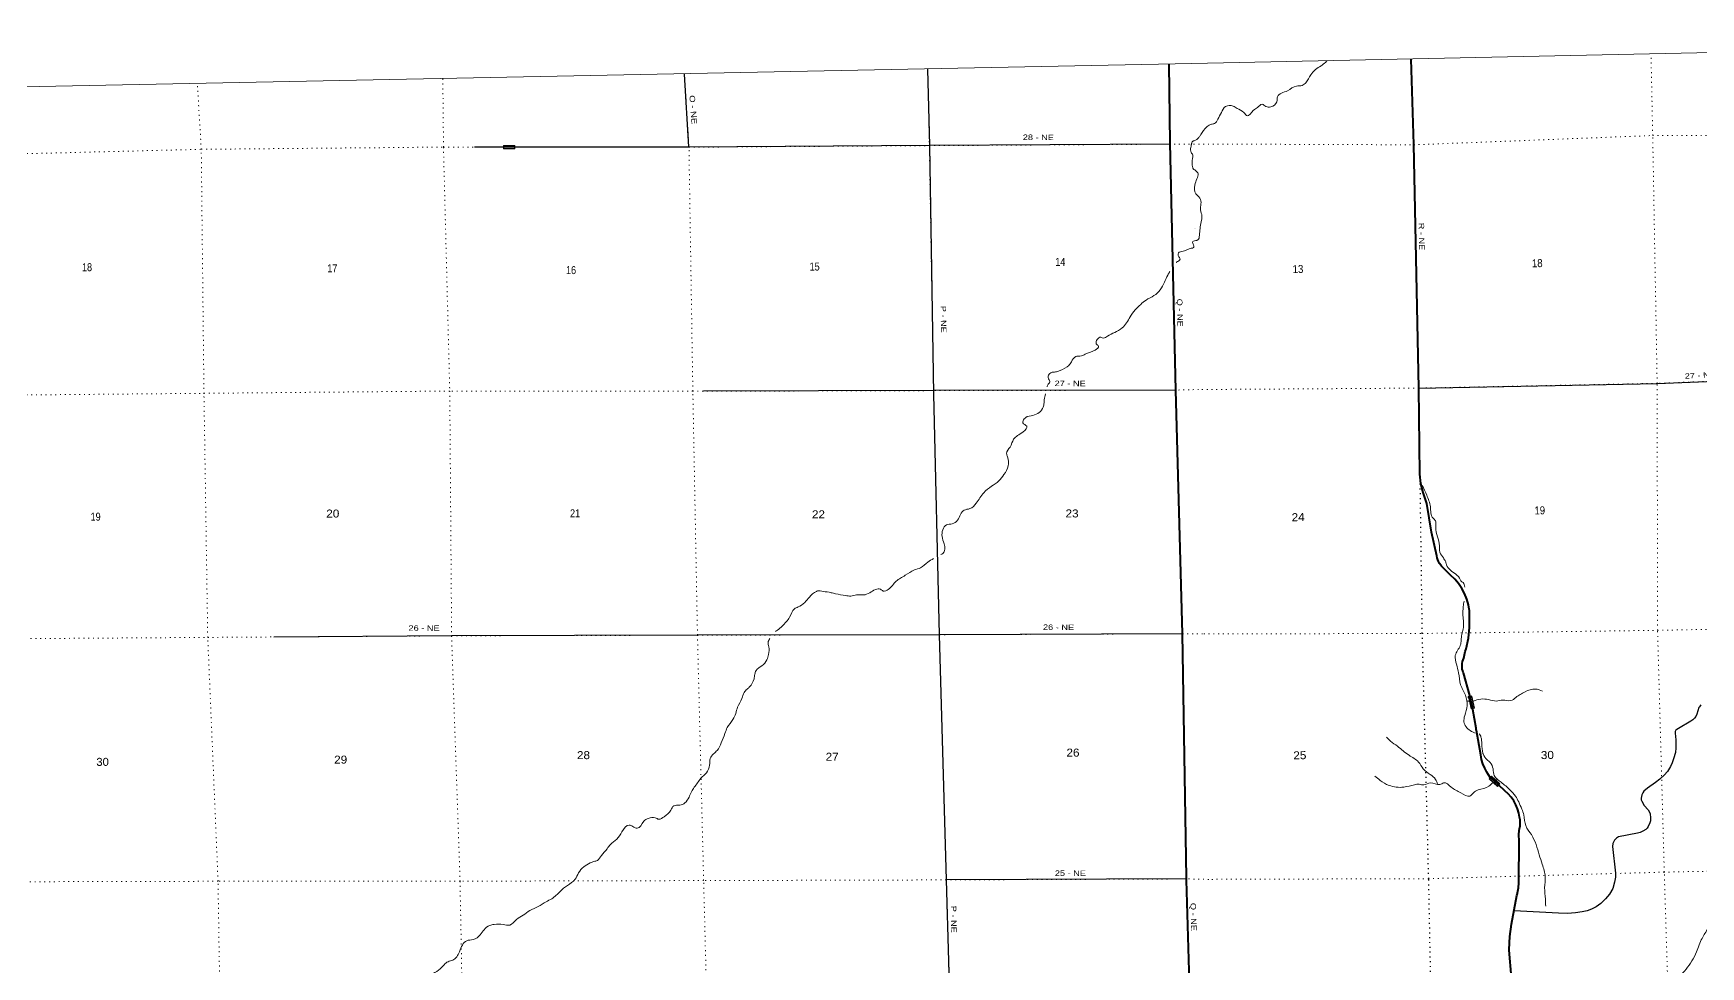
# Model space of a CAD drawing. Header units: feet. Extents: x 248627 to 501257, y -181930 to 5472.
# Drawn here: x 440806 to 477278, y -14938 to 5472 of the extents above; entities that cross this region are included whole.
import ezdxf
from ezdxf.enums import TextEntityAlignment as Align

# ---------------------------------------------------------------- set-up
doc = ezdxf.new("R2010")
doc.units = ezdxf.units.FT
doc.header["$LTSCALE"] = 70
doc.header["$PDMODE"] = 32
doc.header["$PDSIZE"] = 35
doc.linetypes.add('DOTTED', pattern=[1.5, 0.3, -1.2])
for name, color, linetype, lineweight in [('26', 7, 'Continuous', 40), ('27', 7, 'Continuous', 40), ('29', 7, 'Continuous', 25), ('31', 7, 'Continuous', 13), ('39', 7, 'Continuous', 13), ('4', 7, 'Continuous', 13), ('6', 7, 'DOTTED', 25), ('61', 7, 'Continuous', 13), ('7', 7, 'DOTTED', 13)]:
    doc.layers.add(name, color=color, linetype=linetype, lineweight=lineweight)
doc.layers.add('30', color=7, linetype='Continuous')

msp = doc.modelspace()

# ---------------------------------------------------------------- linework, layer by layer
at = {"layer": '26'}
for points in [[(466623.76, -17903.23), (466292.39, -16828.72), (466152.51, -16041.04), (466096.45, -15277.4), (466033.58, -13044.86), (466032.86, -13018.97), (466032.45, -12994.86), (465943.48, -7657.95), (465796.31, -2329.33), (465674.1, 3068.27), (465649.87, 4797.62)], [(472292.66, -9293.21), (472253.35, -9107.84), (472242.56, -9062.85), (472225.46, -9005.09), (472088.99, -8514.86), (472086.43, -8508.54), (472073.4, -8469.69), (472064.49, -8429.69), (472059.82, -8388.98), (472059.43, -8348), (472063.32, -8307.21), (472071.45, -8267.04), (472083.74, -8227.95), (472100.05, -8190.36), (472127.17, -8048.8), (472146.01, -7984.95), (472197.35, -7755.05), (472224.38, -7521.05), (472221.38, -7173.17), (472221.16, -7148.16), (472216.69, -7123.17), (472199.01, -7024.35), (472163.39, -6900.77), (472115.05, -6781.59), (472054.52, -6668.12), (471982.46, -6561.59), (471899.66, -6463.18), (471807.02, -6373.97), (471608.5, -6178.12), (471592.2, -6158.22), (471566.46, -6120.95), (471544.76, -6081.19), (471527.34, -6039.37), (471514.38, -5995.97), (471506.03, -5951.45), (471392.25, -5438.31), (471290.01, -4808.1), (471272.82, -4766.66), (471205.97, -4571.26), (471159.92, -4369.95), (471135.16, -4164.93), (471114.48, -2286.3), (471002.76, 3043.36), (470946.51, 4908.68)], [(472860.08, -10969.48), (472694.41, -10818.28), (472673.73, -10798.48), (472602.52, -10688.75), (472553.65, -10599.78), (472514.35, -10506.2), (472485.05, -10409.01), (472466.07, -10309.3), (472374.65, -9773.31), (472371.13, -9752.65), (472366.12, -9723.31), (472296.95, -9317.77), (472292.66, -9293.21)], [(473143.26, -15172.71), (473092.14, -14579.67), (473091.73, -14560.43), (473101.39, -14282.28), (473140.07, -14006.66), (473259.65, -13385.53), (473264.42, -13360.75), (473270.42, -13335.53), (473273.85, -13321.1), (473291.38, -13213.68), (473297.59, -13105.02), (473307.69, -12180.37), (473307.66, -12180.06), (473303.2, -12065.3), (473310.76, -11950.71), (473317.25, -11923.88), (473327.73, -11859.96), (473331.48, -11795.29), (473328.45, -11730.59), (473318.67, -11666.56), (473302.3, -11584.42), (473273.84, -11490.36), (473235.71, -11399.78), (473188.31, -11313.69), (473132.18, -11233.02), (473067.93, -11158.66), (472996.25, -11091.43), (472996.29, -11092.74), (472860.08, -10969.48)]]:
    msp.add_lwpolyline(points, dxfattribs=at)
at = {"layer": '29'}
for p, q in [((455145.47, 2991.09), (455051.47, 4579.21)), ((451343.35, 2982.07), (450454.5, 2982.04)), ((466032.88, -13019.86), (460774.15, -13041.64)), ((474171.41, -13771.01), (473196.76, -13715.99))]:
    msp.add_line(p, q, dxfattribs=at)
for points in [[(460366.79, 4689.75), (460405.83, 3016.09), (460495.72, -2416.1), (460622.36, -7678.84), (460774.15, -13041.64), (460925.41, -18374.22)], [(465673.44, 3050.73), (460405.83, 3016.09), (455147.31, 2982.22), (451343.35, 2982.07)], [(471114.48, -2286.3), (476326.7, -2182.36), (479574.21, -2056.19), (479975.3, -2083.82)], [(465796.02, -2329.34), (465796.31, -2329.33), (460497.18, -2341.76), (455463.56, -2351.43)], [(465951.1, -7658.23), (465943.48, -7657.95), (460622.36, -7678.84), (455333.25, -7689.07), (449955.67, -7702.9), (446063.75, -7730)], [(477285.58, -9215.87), (477250.6, -9253.06), (477240.76, -9273.85), (477197.03, -9413.85), (477171.88, -9465.25), (477144.55, -9505.72), (477110.66, -9539.63), (477061.47, -9571.35), (476790.35, -9728.85), (476755.37, -9752.92), (476737.87, -9768.23), (476722.57, -9796.67), (476720.38, -9833.85), (476733.5, -9978.23), (476737.87, -10153.23), (476725.84, -10254.95), (476685.4, -10393.86), (476655.88, -10484.64), (476615.43, -10564.49), (476549.84, -10669.48), (476479.87, -10748.24), (476383.67, -10840.11), (476291.83, -10910.12), (476112.54, -11032.62)], [(476112.54, -11032.62), (476038.22, -11100.42), (476011.98, -11135.42), (475991.2, -11178.08), (475974.81, -11253.55), (475979.18, -11288.55), (475991.2, -11322.46), (476042.59, -11413.24), (476126.77, -11510.59), (476158.47, -11561.99), (476171.59, -11599.18), (476183.61, -11681.22), (476180.34, -11750.12), (476167.22, -11791.68), (476131.14, -11873.72), (476109.28, -11908.71), (476079.76, -11938.25), (476013.07, -11978.72), (475955.13, -12001.69), (475899.37, -12018.1), (475479.57, -12101.22), (475434.75, -12126.38), (475392.11, -12171.22), (475359.32, -12245.59), (475352.76, -12311.23), (475418.35, -12893.11), (475417.25, -12983.88), (475396.49, -13094.36), (475356.03, -13226.7), (475282.79, -13356.87), (475198.61, -13458.58), (475092.56, -13560.29), (474991.98, -13630.29), (474893.59, -13680.61), (474793.02, -13717.8), (474683.7, -13741.87), (474543.76, -13763.75), (474367.74, -13773.57), (474171.41, -13771.01)]]:
    msp.add_lwpolyline(points, dxfattribs=at)
at = {"layer": '31'}
for p, q in [((451090.81, 3020.72), (451340.81, 3020.18)), ((451340.81, 3020.18), (451340.65, 2945.18))]:
    msp.add_line(p, q, dxfattribs=at)
msp.add_lwpolyline([(451340.65, 2945.18), (451090.65, 2945.72), (451090.81, 3020.72)], dxfattribs=at)
msp.add_lwpolyline([(451098.66, 2953.69), (451098.78, 3012.7), (451332.79, 3012.2), (451332.67, 2953.19)], close=True, dxfattribs=at)
at = {"layer": '39'}
for p, q in [((469069.99, 4837.67), (469101.19, 4870.02)), ((466197.12, 3122.43), (466185.68, 3118.68)), ((466210.98, 2484.29), (466198.29, 2491.79)), ((466205.11, 1199.6), (466204.68, 1199.21)), ((466219.68, 1212.98), (466219.48, 1212.8)), ((457043.26, -7604.45), (457038.07, -7607.66)), ((472711.26, -10933.52), (472740.09, -10912.46)), ((472829.6, -10844.09), (472740.09, -10912.46)), ((472839.09, -10837.32), (472829.6, -10844.09))]:
    msp.add_line(p, q, dxfattribs=at)
for points in [[(469069.99, 4837.67), (468975.05, 4761.11), (468850.03, 4679.88), (468749.93, 4562.93), (468640.95, 4391.41), (468561.71, 4333.31), (468435.24, 4318.51), (468240.2, 4217.65), (468021.73, 4084.06), (468005.94, 3976.97), (467873.57, 3863.36), (467768.7, 3873.19), (467685.13, 3921.74), (467584.07, 3849.08), (467492.85, 3786.7), (467358.6, 3667), (467286.57, 3739.98), (467137.67, 3831.43), (467052.09, 3879.95), (466887.19, 3874.39), (466793.52, 3739.45), (466716.2, 3592.78), (466645.79, 3498.62), (466577.66, 3485.08), (466403.53, 3348.41), (466343.09, 3258.49), (466309.94, 3209.44), (466254.8, 3153.88), (466197.12, 3122.43)], [(466136.19, 3032.11), (466124.36, 2978.9), (466134.9, 2866.47), (466166.53, 2813.77), (466163.01, 2743.49), (466155.99, 2662.68), (466159.38, 2560.77)], [(466136.19, 3032.11), (466138.87, 3048.98), (466145.79, 3073.73), (466156.34, 3101.03), (466169.81, 3113.41), (466185.68, 3118.68)], [(466159.38, 2560.77), (466166, 2540.46), (466172.22, 2522.44), (466180.09, 2508.35), (466187.76, 2496.75), (466198.29, 2491.79)], [(466210.98, 2484.29), (466287.24, 2401.34), (466259.43, 2291.98), (466214.17, 2152.04), (466234.33, 1965.17), (466324.94, 1870.44), (466347.89, 1740.03), (466336.61, 1610.89), (466369.76, 1474.65), (466359.81, 1385.91)], [(466359.81, 1385.91), (466332.36, 1241.65), (466317.09, 1097.83), (466310.66, 1023.92), (466294.6, 970.09), (466280.13, 954.02), (466254.42, 944.38), (466232.01, 940.51)], [(465806.95, 460.92), (465811.97, 466.59), (465857.81, 491.6), (465891.34, 530.5), (465876.63, 566.51), (465851.72, 610.41), (465852.64, 672.91), (465958.71, 705.05), (466058.57, 747.15), (466130.56, 772.63), (466184.62, 787.71), (466190.51, 795.87), (466181.55, 848.12), (466162.4, 908.24), (466232.02, 940.51)], [(465665.87, 261.14), (465621.73, 185.02), (465548, 28.5), (465456.28, -134.4), (465319.71, -263.83), (465146.35, -359.66), (465029.33, -456.49), (464906.67, -575.59), (464798.68, -728.7), (464720.48, -859.1), (464623.86, -971.69), (464460.58, -1069.36), (464303.06, -1150.79), (464217.28, -1192.64), (464158.6, -1173.54), (464078.96, -1221.33), (464058.48, -1316.43), (464107.7, -1369.96), (464034.76, -1455.93), (463840.9, -1529.95), (463733.13, -1580.26), (463606.63, -1594.62), (463514.1, -1711.17), (463459.12, -1788.75), (463267.9, -1899.01), (463163.87, -1933.12), (463089.56, -1940.5), (463012.18, -2002.36), (463024.02, -2104.94), (463044.73, -2138.84), (463003.51, -2198.03), (462979.81, -2260.54)], [(462945.4, -2409.88), (462944.89, -2412.73), (462918.94, -2540.18), (462914.1, -2608.8), (462897.61, -2701.81), (462807.13, -2820.34), (462671.42, -2883.24), (462515.27, -2928.37), (462483.66, -2961.19), (462448.93, -3046.47), (462536.71, -3119.47), (462458.33, -3239.8), (462249.96, -3404.78), (462170.44, -3575.52), (462096.4, -3713.91), (462113.83, -3790.19), (462133.39, -3989.38), (462038.07, -4176.53), (461923.8, -4315.64), (461762.89, -4433.41), (461596.33, -4573.46), (461431.32, -4802.17), (461292.57, -4921.56), (461166.42, -4956.08), (461025.33, -5172.26), (460908.03, -5252.97), (460779.73, -5279.46), (460683.49, -5529.11), (460730.58, -5691.53), (460702.08, -5903.68), (460657.07, -5926.27)], [(472119.48, -6638.37), (472080.29, -6539.29), (472035.25, -6504.01), (472003.68, -6440.24), (471890.23, -6334.99), (471708.94, -6120.3), (471687.47, -6058.33), (471675.05, -6042.48), (471649.95, -5998.71), (471574.82, -5875.46), (471560.61, -5684.43), (471504.06, -5490.29), (471484.91, -5257.07), (471466.94, -5170.85), (471423.78, -5129.49), (471366.05, -4880.99), (471286.12, -4628.94), (471194.9, -4413.39)], [(460495.66, -6015.72), (460373.42, -6092.99), (460214.59, -6214.76), (460078.63, -6263.56), (459877.46, -6380.04), (459680.55, -6510.56), (459508.63, -6689), (459392.53, -6723.33), (459337.56, -6686.02), (459103.51, -6762.78), (458965.5, -6809.6), (458814.62, -6810.29), (458688.3, -6834.73), (458573.37, -6820.67), (458353.44, -6784.3), (458258.46, -6759.8), (458080.9, -6730.74), (457960.05, -6722.83), (457934.04, -6731.36), (457781.32, -6857.05), (457678.77, -6975.79), (457535.61, -7073.09), (457455.82, -7112.82), (457350.34, -7294.1), (457186.77, -7490.53), (457087.68, -7576.97), (457043.26, -7604.45)], [(472345.26, -9831.12), (472237.14, -9776.48), (472100.14, -9584.06), (472117.32, -9448.75), (472172.9, -9228.03), (472131.8, -9003.34), (472028.16, -8771.95), (471982.33, -8515.14), (471935.98, -8326.81), (471911.66, -8133.99), (472019.64, -7916.17), (472041.28, -7800.91), (472050.55, -7671.81), (472084.23, -7554.27), (472077.8, -7258.35), (472085.67, -7064.84), (472102.25, -6945.31)], [(456917.36, -7761.59), (456877.11, -7846.8), (456894.85, -7941.22), (456885.8, -8114.72), (456851.6, -8230.23), (456743.16, -8357.14), (456616.23, -8462.21), (456587.5, -8545.37), (456571.12, -8644.42), (456471.6, -8821.57), (456420.15, -8870.86), (456355.04, -8944.59), (456307, -9074.45), (456211.75, -9265.63), (456169.85, -9401.43), (456109.75, -9531.5), (455986.1, -9709.08), (455934.04, -9839.01), (455853.15, -10046.05), (455763.44, -10208.91), (455684.32, -10286.92), (455611.62, -10386.99), (455600.11, -10534.34), (455528.53, -10698.88), (455409.89, -10817.92), (455335.19, -10918.02), (455199.81, -11115.96), (455149.49, -11229.74), (455057.17, -11358.38), (454947.39, -11408.72), (454814.82, -11421.18), (454754.09, -11514.99), (454601.68, -11658.81), (454487.98, -11715.27), (454410.96, -11682.39), (454258.28, -11695.21), (454160.81, -11759.44), (454016.62, -11913.2), (453917.33, -11872.65), (453840.34, -11841.78), (453681.97, -11989.75), (453570.06, -12148.97), (453429.27, -12266.38), (453356.43, -12358.39), (453232.32, -12509.77), (453145.61, -12614.13), (453067.59, -12639.71), (452987.63, -12669.37), (452844.3, -12756.59), (452733.84, -12883.54), (452657.89, -13028.01), (452487.21, -13162.09), (452326.5, -13291.95), (452146.25, -13454.42), (452020.63, -13519.16), (451849.42, -13623.01), (451669.88, -13710.88), (451522.8, -13814.3), (451375.54, -13907.65), (451226.77, -14029.24), (451083.76, -14019.71), (450884.47, -14013.2), (450786.3, -14037.14), (450665.19, -14130.01), (450582.62, -14240.34), (450425.52, -14345.95), (450287.12, -14370.6), (450126.34, -14611.33), (449982.68, -14795.31), (449878.65, -14829.43), (449708.39, -14987.68), (449549.24, -15091.32), (449402.3, -15202.8), (449093.86, -15397.8), (448941.63, -15436.81), (448767.87, -15625.36), (448571.38, -15894.94), (448354.17, -16130.63), (448289.38, -16222.5), (448157.83, -16293.39), (447966.93, -16421.78), (447810.96, -16476.98), (447682.44, -16606.27), (447554.97, -16796.01), (447397.33, -16986.29), (447247.67, -17172.39), (447123.77, -17335.86), (447033.78, -17482.6), (446958.15, -17645.21), (446886.29, -17793.63), (446836.21, -17921.52), (446762.03, -18051.85), (446664.56, -18230.97), (446566.87, -18398), (446509.83, -18588.49), (446458.69, -18770.81), (446447.5, -18821.4)], [(472300.57, -9135.91), (472471.71, -9086.67), (472637.02, -9099.23), (472808.74, -9129.78), (472949.21, -9110.65), (473126.53, -9120.94), (473235.73, -9052.13), (473436.28, -8926.98), (473664.42, -8867.7), (473820.36, -8912.69)], [(472169.11, -9128.37), (472196.7, -9130.33), (472301.9, -9135.97)], [(472513.69, -10270.51), (472507.46, -10242.1), (472500.75, -10185.86), (472494.88, -10130.46), (472489.84, -10071.7), (472489.84, -10024.69), (472484.8, -9976.01), (472478.09, -9934.03), (472466.33, -9900.46), (472440.31, -9854.28), (472431.08, -9845.89)], [(471520.73, -10949.63), (471481.43, -10842.02), (471362.44, -10737.83), (471208.73, -10610.22), (471106.93, -10463.37), (470898.47, -10316.8), (470646.62, -10118.8), (470491.21, -10005.32), (470406.76, -9916.51)], [(473888.3, -13615.97), (473880.95, -13463.07), (473865.43, -13211.65), (473878.37, -12973.71), (473812.03, -12699.22), (473747.23, -12495.18), (473574.58, -12051.78), (473451.57, -11855.03), (473408.79, -11620.2), (473365.75, -11493.27), (473297.91, -11336.43), (473226.23, -11209.35), (473104.53, -11073), (472913.73, -10905.9), (472761.64, -10760.13), (472736.32, -10613.65), (472672.87, -10472.02), (472609.28, -10417), (472517.8, -10282.01), (472513.69, -10270.51)], [(472711.26, -10933.52), (472647.94, -10992.18), (472408.21, -11073.86), (472306.97, -11138.47), (472227.95, -11206.63), (472033.31, -11140.32), (471817.15, -11010.03), (471656.18, -10918.83), (471574.49, -10956.83), (471368.39, -10918.97), (471220.45, -10964.44), (471117.47, -10948.53), (471017.06, -10958.74), (470782.75, -11012.11), (470461.95, -10974.7), (470264.33, -10864.14), (470153.61, -10769.85)], [(478748.1, -11555.94), (478482.74, -12125.57), (478313.37, -12481.66), (478046.84, -12996.93), (477798.36, -13417.16), (477549.22, -13807.19), (477530.25, -13859.96), (477436.92, -14103.65), (477308.79, -14319.89), (477188.36, -14612.5), (476959.21, -14996.06), (476654.58, -15332.9), (476525.53, -15506.87), (476375.19, -15719.55), (476210.06, -15992.98), (475893.58, -16525.44), (475880.29, -16561.98), (475750.98, -16816.51), (475452.91, -17084.73), (475267.4, -17161.23), (474893.77, -17656.65), (474784.66, -17822.12), (474562.86, -17988.01), (474348.19, -18018.81), (473921.91, -18128.67), (473643.52, -18283.69), (473578.1, -18607.33), (473626.64, -18803.67), (473442.05, -19200.36), (473240.41, -19182.54), (473051.01, -19172.51), (472820.6, -19312.4), (472481.42, -19355.94), (472311.97, -19708.01), (472338.25, -19991.42), (472256.51, -20120.06), (472176.93, -20162.05), (472119.77, -20310.3), (472049.32, -20402.45), (472223.28, -20443.02), (472290.54, -20481.85), (472348.74, -20567.21), (472324.69, -20664.4), (472122.96, -20920.48), (471966.01, -21292.42), (471924.9, -21623.6), (471871.55, -21946.99), (471780.85, -22126.18), (471526.3, -22451.87), (471324.17, -22689.84), (471061.96, -23033.83), (470810.12, -23299.05), (470523.6, -23450.22), (470046.46, -23627.63), (469551.08, -23706.75), (468995.35, -23787.17), (468687.49, -23789.76), (468488.17, -23785.98), (468375.96, -23808.54), (468350.37, -23927.91), (468351.37, -23958.84)]]:
    msp.add_spline(points, degree=3, dxfattribs=at)
at = {"layer": '4'}
msp.add_lwpolyline([(248626.54, 1367.98), (279703.36, 1731.35), (310779.64, 2137.47), (341855.35, 2586.32), (372930.4, 3077.93), (404004.75, 3612.28), (435078.34, 4189.37), (466151.09, 4809.2), (497222.97, 5471.78), (501256.99, -177792.42), (469933.02, -178460.37), (438608.16, -179085.23), (407282.48, -179667), (375956.01, -180205.69), (344628.84, -180701.29), (313301.02, -181153.78), (281972.62, -181563.19), (250643.67, -181929.51)], close=True, dxfattribs=at)
msp.add_lwpolyline([(248626.54, 1367.98), (279703.36, 1731.35), (310779.64, 2137.47), (341855.35, 2586.32), (372930.4, 3077.93), (404004.75, 3612.28), (435078.34, 4189.37), (466151.09, 4809.2), (497222.97, 5471.78), (501256.99, -177792.42), (469933.02, -178460.37), (438608.16, -179085.23), (407282.48, -179667), (375956.01, -180205.69), (344628.84, -180701.29), (313301.02, -181153.78), (281972.62, -181563.19), (250643.67, -181929.51)], close=True, dxfattribs=at)
at = {"layer": '6'}
msp.add_lwpolyline([(471466.8, -20959.79), (471434.22, -18304.97), (471329.37, -13014.39), (471188.76, -7652.06), (471114.48, -2286.3), (471002.95, 3034.36), (470946.51, 4908.68)], dxfattribs=at)
at = {"layer": '61'}
for p, q in [((472198.26, -9038.47), (472270.79, -9019.37)), ((472207.39, -9044.33), (472264.44, -9029.31)), ((472331.94, -9285.91), (472258.21, -9299.65)), ((472321.73, -9279.67), (472263.73, -9290.48)), ((472649.09, -10830.69), (472699.41, -10775.07)), ((472834.5, -10998.4), (472649.09, -10830.69))]:
    msp.add_line(p, q, dxfattribs=at)
msp.add_lwpolyline([(472660.39, -10830.12), (472699.97, -10786.36), (472873.5, -10943.34), (472833.93, -10987.09)], close=True, dxfattribs=at)
msp.add_lwpolyline([(472699.41, -10775.07), (472884.81, -10942.78), (472834.5, -10998.4)], dxfattribs=at)
for radius, start, end in [(3492.61, 10.70448, 15.08236), (3500.61, 10.82617, 14.96003), (3559.61, 10.82169, 14.95661), (3567.61, 10.70448, 15.08236)]:
    msp.add_arc((468825.42, -9948), radius, start, end, dxfattribs=at)
msp.add_point((472207.39, -9044.33), dxfattribs=at)
at = {"layer": '7'}
for points in [[(466223.95, -21178.06), (466184.63, -18380.65), (466032.88, -13019.86), (465943.48, -7657.95), (465796.31, -2329.33), (465674.1, 3068.27), (465649.86, 4798.41)], [(477006.76, -40826.02), (477008.39, -39592.21), (476892.22, -34243.46), (476782.48, -29468.56), (476910.01, -26815.38), (476843.59, -23479.57), (476646.31, -18195), (476482.38, -12871.44), (476335.34, -7583.77), (476326.7, -2182.36), (476229.12, 3237.28), (476192.37, 5018.65)], [(449763.55, 4477.96), (449777.5, 2984.65), (449914.72, -2350.2), (449955.67, -7702.9), (450139.71, -13069.16), (450238.82, -18410.73), (450403.12, -23914.4), (450541.32, -29305.67), (450574.37, -34666.57), (450687.89, -39796.26), (450698.85, -41362.52)], [(455994.63, -41255.68), (455945.46, -39707.98), (455856.09, -34462.98), (455812.06, -29164.76), (455730.7, -23802.7), (455603.97, -18376.97), (455469.01, -13056.19), (455333.25, -7689.07), (455232.27, -2355.58), (455147.31, 2982.22), (455049.2, 4582.5)], [(460366.78, 4690.33), (460405.83, 3016.09), (460497.18, -2341.76), (460622.36, -7678.84), (460774.15, -13041.64), (460925.41, -18374.22), (460899.36, -23691.84), (460975, -29072.13), (461125.94, -34386.58), (461162.59, -39723.23), (461251.38, -41151.79)], [(445017.82, -20976.2), (444927.23, -18401.21), (444846.43, -13071.4), (444620.72, -7738.14), (444537.91, -2408.36), (444479, 2935.95), (444393.85, 4369.19)], [(466186.76, 3051.92), (471002.95, 3034.36), (476229.12, 3237.28), (481654.74, 3245.1), (486996.58, 3404.19), (492325.34, 3516.67), (497265.32, 3586.12)], [(435102.62, 2935.38), (439302.61, 2806.81), (444479, 2935.95), (449777.5, 2984.65), (451343.35, 2982.07)], [(451339.14, 2983.94), (455147.31, 2982.22), (460405.83, 3016.09), (466186.76, 3051.92)], [(497376.14, -1721.07), (492402.55, -1798.68), (487070.94, -1965.6), (481641.3, -1973.51), (476326.7, -2182.36), (471114.48, -2286.3), (466296.7, -2317.48)], [(466296.7, -2317.48), (465796.31, -2329.33), (460497.18, -2341.76), (455232.27, -2355.58), (449914.72, -2350.2), (439438.42, -2447.44), (437358.22, -2370.58)], [(466408.58, -7662.5), (471188.76, -7652.06), (476335.34, -7583.77), (481823.15, -7473.92), (487132.67, -7309.48), (492431.04, -7187.58), (497499.15, -7078.09)], [(439118.71, -7755.9), (439591.55, -7771.92), (444620.72, -7738.14), (449955.67, -7702.9), (455333.25, -7689.07), (460622.36, -7678.84), (465943.48, -7657.95), (466408.58, -7662.5)], [(497615.09, -12378.14), (492511.08, -12448.5), (487249.76, -12607.87), (481952.09, -12761.97), (476482.38, -12871.44), (471329.37, -13014.39), (466518.52, -13029.34)], [(466518.52, -13029.34), (466032.88, -13019.86), (460774.15, -13041.64), (455469.01, -13056.19), (450139.71, -13069.16), (444846.43, -13071.4), (439659.96, -13083.82)]]:
    msp.add_lwpolyline(points, dxfattribs=at)

# ---------------------------------------------------------------- texts
at = {"layer": '27', "width": 1.25}
for s, rotation, p in [('R - NE', 271.201, (471108.74, 1327.83)), ('Q - NE', 271.297, (465821.11, -332.26)), ('Q - NE', 271.613, (466117.72, -13545.8))]:
    msp.add_text(s, height=120, rotation=rotation, dxfattribs=at).set_placement(p)
at = {"layer": '30'}
for s, rotation, width, p in [('O - NE', 274.687, 1.3, (455181.55, 3796.63)), ('28 - NE', 359.727, 1.25, (462790.16, 3138.56)), ('P - NE', 270.913, 1.25, (460656.42, -782.52)), ('27 - NE', 359.727, 1.25, (463486.32, -2243.95)), ('27 - NE', 2.922, 1.25, (477272.34, -2066.07)), ('26 - NE', 359.727, 1.25, (449351.81, -7594.49)), ('26 - NE', 359.727, 1.25, (463231.37, -7575.8)), ('25 - NE', 359.727, 1.25, (463490.4, -12954.87)), ('P - NE', 270.913, 1.25, (460880.59, -13903.32))]:
    msp.add_text(s, height=120, rotation=rotation, dxfattribs=dict(at, width=width)).set_placement(p, align=Align.CENTER)
at = {"layer": '7'}
for s, width, p in [('18', 0.85, (441869.49, 270.85)), ('17', 0.85, (447235.37, 246.14)), ('16', 0.85, (452457.38, 207.23)), ('15', 0.85, (457785.49, 284.84)), ('14', 0.85, (463159.51, 387.3)), ('19', 0.85, (442057.19, -5185.47)), ('20', 1.1, (447212.51, -5117.18)), ('21', 0.85, (452545.97, -5112.2)), ('22', 1.1, (457836.51, -5134.07)), ('23', 1.1, (463384.57, -5114.69)), ('26', 1.1, (463404.48, -10345.08)), ('30', 1.05, (442184.16, -10547.28)), ('29', 1.1, (447385.24, -10498.5)), ('28', 1.1, (452696.46, -10400.45)), ('27', 1.1, (458136.86, -10435.76))]:
    msp.add_text(s, height=175, dxfattribs=dict(at, width=width)).set_placement(p)
for s, width, p in [('13', 0.9, (468354.15, 228.28)), ('18', 0.9, (473588.27, 355.65)), ('24', 1.1, (468332.75, -5198.65)), ('19', 0.9, (473643.63, -5050.22)), ('25', 1.1, (468369.37, -10406.03)), ('30', 1.1, (473783.83, -10400.22))]:
    msp.add_text(s, height=175, rotation=1.231, dxfattribs=dict(at, width=width)).set_placement(p)

doc.saveas('drawing.dxf')
